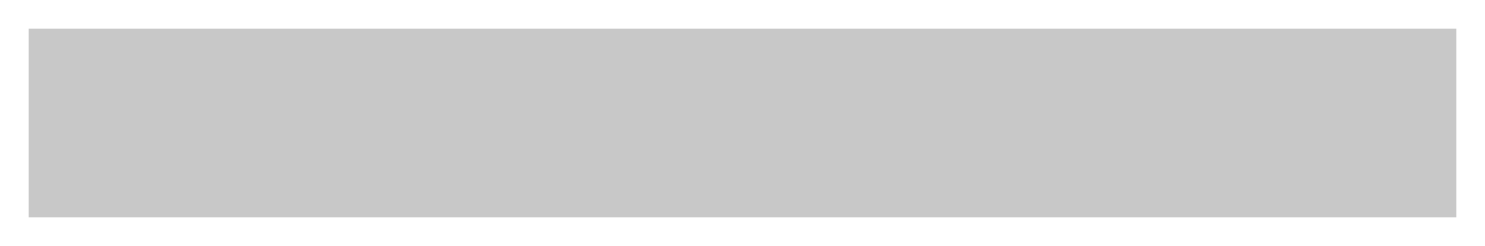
# Model space of a CAD drawing. Header units: metres. Extents: x 2209.96 to 2217.44, y 1364.06 to 1365.05.
import ezdxf

# ---------------------------------------------------------------- set-up
doc = ezdxf.new("R2010")
doc.units = ezdxf.units.M
doc.layers.get('0').update_dxf_attribs({"color": 3})

msp = doc.modelspace()

# ---------------------------------------------------------------- hatches: boundary and pattern name
h = msp.add_hatch(color=256)
h.dxf.hatch_style = 1
h.paths.add_polyline_path([(2209.958, 1365.0521), (2217.4437, 1365.0521), (2217.4437, 1364.0609), (2209.958, 1364.0609)])

doc.saveas('drawing.dxf')
